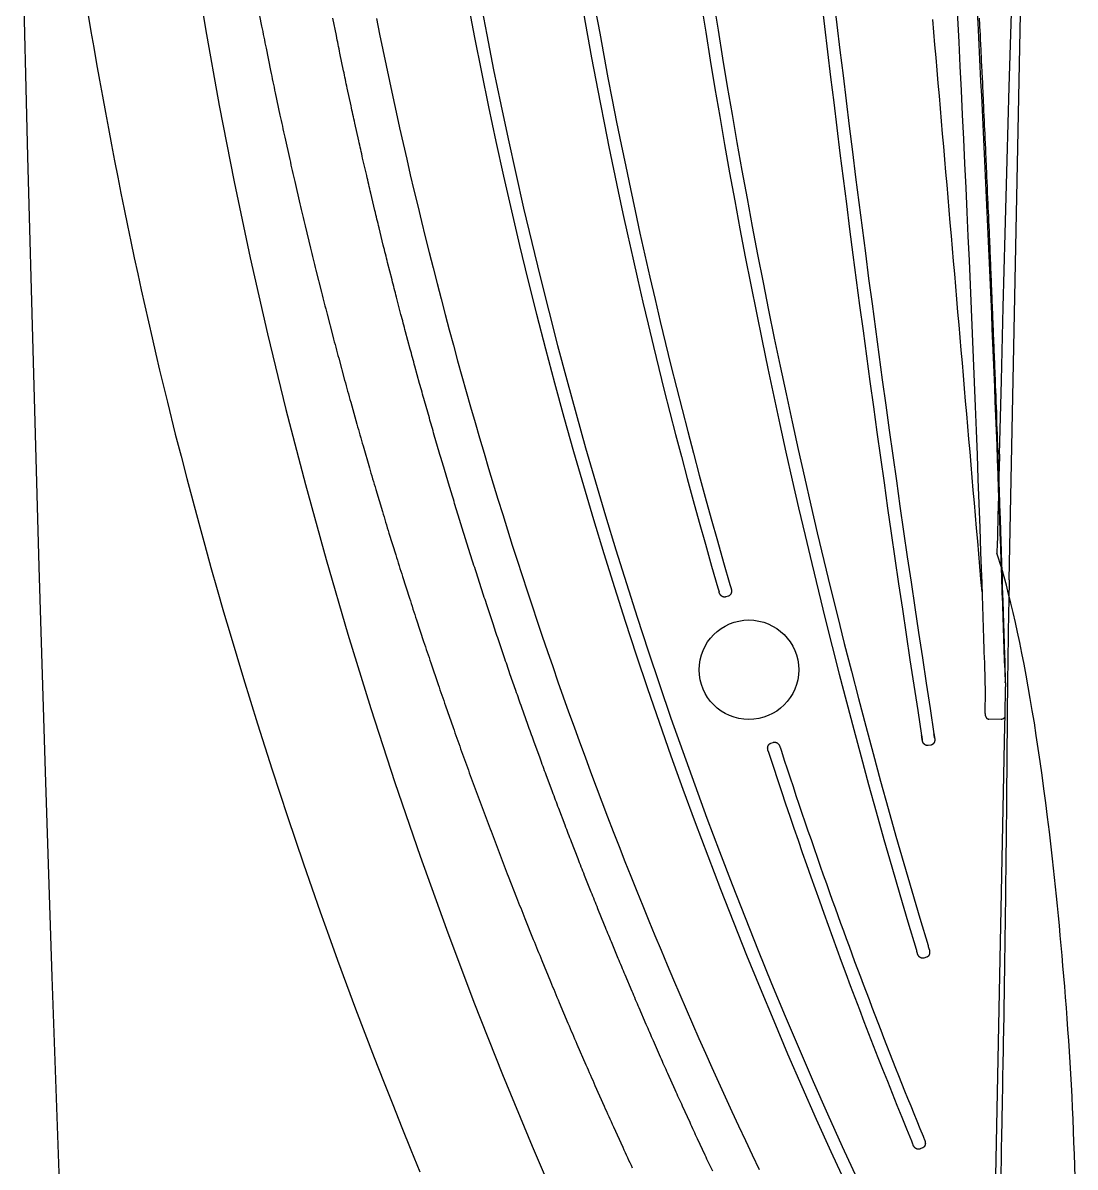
# Model space of a CAD drawing. Extents: x 832 to 912, y 781 to 934.
# Drawn here: x 835.945 to 840.155, y 830.138 to 834.715 of the extents above; entities that cross this region are included whole.
import ezdxf

# ---------------------------------------------------------------- set-up
doc = ezdxf.new("R2010")
doc.units = 0
doc.header["$MEASUREMENT"] = 0
for name, color, linetype in [('1', 4, 'Continuous'), ('DIM', 3, 'Continuous'), ('SPA', 2, 'Continuous')]:
    doc.layers.add(name, color=color, linetype=linetype)

# ---------------------------------------------------------------- blocks, each defined once
blk = doc.blocks.new('TRICKLER')
at = {"layer": '1', "linetype": 'Continuous'}
for p, q in [((1.6031, -7.1236), (1.9129, -0.4987)), ((1.5762, -7.455), (1.5765, -7.5301)), ((1.572, -7.6673), (1.5774, -7.5511)), ((1.4925, -7.655), (1.4967, -7.564)), ((1.5564, -7.6801), (1.5064, -7.6778)), ((1.5703, -7.7032), (1.572, -7.6673)), ((1.4112, -11.105), (1.5703, -7.7032))]:
    blk.add_line(p, q, dxfattribs=at)
at = {"layer": '1', "color": 3, "linetype": 'Continuous'}
for p, q in [((0.4775, -7.1585), (0.4678, -7.161)), ((0.6323, -7.7509), (0.6418, -7.7478)), ((1.2715, -7.7758), (1.2616, -7.7771)), ((1.2315, -8.6235), (1.2219, -8.6261)), ((1.1956, -9.3855), (1.1863, -9.3891))]:
    blk.add_line(p, q, dxfattribs=at)
at = {"layer": '1', "linetype": 'Continuous'}
for points in [[(-1.3419, -4.739), (-1.327, -4.8286, 0.001124), (-1.3117, -4.9182), (-1.2959, -5.0078, 0.001125), (-1.2798, -5.0973), (-1.2633, -5.1867, 0.001126), (-1.2463, -5.276), (-1.2289, -5.3653, 0.001127), (-1.2112, -5.4545), (-1.193, -5.5437, 0.001129), (-1.1744, -5.6327), (-1.1554, -5.7217, 0.00113), (-1.136, -5.8106), (-1.1162, -5.8994, 0.001131), (-1.096, -5.9881), (-1.0754, -6.0768, 0.00113), (-1.0544, -6.1653), (-1.033, -6.2537, 0.001128), (-1.0112, -6.3421), (-0.989, -6.4303, 0.001127), (-0.9664, -6.5184), (-0.9434, -6.6065, 0.001127), (-0.92, -6.6944), (-0.8962, -6.7822, 0.001126), (-0.872, -6.8698), (-0.8474, -6.9574, 0.001126), (-0.8224, -7.0449), (-0.7971, -7.1322, 0.001126), (-0.7713, -7.2194), (-0.7451, -7.3064, 0.001126), (-0.7186, -7.3934), (-0.6917, -7.4802, 0.001126), (-0.6643, -7.5668), (-0.6366, -7.6533, 0.001127), (-0.6085, -7.7397), (-0.58, -7.826, 0.001126), (-0.5512, -7.912), (-0.5219, -7.998, 0.001124), (-0.4923, -8.0838), (-0.4623, -8.1694, 0.001123), (-0.4319, -8.2549), (-0.4011, -8.3402, 0.001122), (-0.37, -8.4253), (-0.3385, -8.5103, 0.001122), (-0.3066, -8.5951), (-0.2743, -8.6798, 0.001121), (-0.2417, -8.7642), (-0.2087, -8.8485, 0.001121), (-0.1753, -8.9327), (-0.1416, -9.0166, 0.001121), (-0.1074, -9.1004), (-0.073, -9.1839, 0.001121), (-0.0381, -9.2673), (-0.0029, -9.3505, 0.001122), (0.0326, -9.4335)], [(1.6031, -7.1236), (1.6023, -7.1403, 0.000072), (1.6016, -7.1568), (1.6008, -7.1734, 0.000073), (1.6, -7.19), (1.5993, -7.2065, 0.000073), (1.5986, -7.2229), (1.5978, -7.2394, 0.000073), (1.5971, -7.2558), (1.5964, -7.2721, 0.000073), (1.5956, -7.2884), (1.5949, -7.3047, 0.000074), (1.5942, -7.3209), (1.5935, -7.337, 0.000075), (1.5928, -7.3531), (1.5922, -7.3691, 0.000076), (1.5915, -7.385), (1.5908, -7.4009, 0.000077), (1.5902, -7.4166), (1.5895, -7.4324, 0.000078), (1.5889, -7.448), (1.5883, -7.4635, 0.00008), (1.5876, -7.479), (1.587, -7.4943, 0.000082), (1.5864, -7.5096), (1.5858, -7.5247, 0.000084), (1.5852, -7.5398), (1.5847, -7.5547, 0.000087), (1.5841, -7.5695), (1.5835, -7.5843, 0.000089), (1.583, -7.5988), (1.5825, -7.6132, 0.000095), (1.5819, -7.6276), (1.5814, -7.6423, 0.00009), (1.5809, -7.6559), (1.5805, -7.6682, 0.000131), (1.5799, -7.6837), (1.5791, -7.7071, 0.00012), (1.5781, -7.7375)], [(1.4937, -7.1594), (1.4937, -7.1595, -0.000309), (1.4937, -7.1595), (1.4937, -7.1596, -0.000309), (1.4937, -7.1597), (1.4937, -7.1598, -0.000302), (1.4937, -7.1598), (1.4937, -7.1599, -0.000297), (1.4937, -7.16), (1.4938, -7.1601, -0.000291), (1.4937, -7.1602), (1.4938, -7.1602, -0.000286), (1.4938, -7.1603), (1.4938, -7.1604, -0.00028), (1.4938, -7.1605), (1.4938, -7.1606, -0.000275), (1.4938, -7.1606), (1.4938, -7.1607, -0.000269), (1.4938, -7.1608), (1.4938, -7.1609, -0.000264), (1.4938, -7.161), (1.4938, -7.161, -0.000258), (1.4938, -7.1611), (1.4938, -7.1612, -0.000253), (1.4938, -7.1613), (1.4938, -7.1613, -0.000247), (1.4938, -7.1614), (1.4938, -7.1615, -0.000242), (1.4938, -7.1616), (1.4938, -7.1617, -0.000236), (1.4938, -7.1617), (1.4938, -7.1618, -0.000231), (1.4938, -7.1619), (1.4938, -7.162, -0.000226), (1.4938, -7.1621), (1.4938, -7.1621, -0.00022), (1.4938, -7.1622), (1.4938, -7.1623, -0.000215), (1.4938, -7.1624), (1.4938, -7.1624, -0.000209), (1.4938, -7.1625), (1.4938, -7.1626, -0.000204), (1.4938, -7.1627), (1.4938, -7.1628, -0.000198), (1.4938, -7.1628), (1.4938, -7.1629, -0.000193), (1.4938, -7.163), (1.4938, -7.1631, -0.000188), (1.4938, -7.1632), (1.4938, -7.1632, -0.000182), (1.4938, -7.1633), (1.4938, -7.1634, -0.000177), (1.4938, -7.1635), (1.4938, -7.1635, -0.000172), (1.4938, -7.1636), (1.4938, -7.1637, -0.000166), (1.4938, -7.1638), (1.4938, -7.1639, -0.000161), (1.4938, -7.1639), (1.4938, -7.164, -0.000155), (1.4938, -7.1641), (1.4938, -7.1642, -0.00015), (1.4938, -7.1642), (1.4938, -7.1643, -0.000141), (1.4938, -7.1644), (1.4938, -7.1645, -0.000145), (1.4938, -7.1646), (1.4938, -7.1646, -0.000169), (1.4938, -7.1647), (1.4938, -7.1648, -0.000188), (1.4938, -7.1649), (1.4938, -7.165, -0.000209), (1.4938, -7.165), (1.4937, -7.1651, -0.00023), (1.4938, -7.1652), (1.4938, -7.1653, -0.000251), (1.4937, -7.1653), (1.4937, -7.1654, -0.000272), (1.4937, -7.1655), (1.4937, -7.1656, -0.000294), (1.4937, -7.1656), (1.4937, -7.1657, -0.000316), (1.4937, -7.1658), (1.4937, -7.1659, -0.000338), (1.4937, -7.166), (1.4937, -7.166, -0.000361), (1.4937, -7.1661), (1.4937, -7.1662, -0.000384), (1.4937, -7.1663), (1.4937, -7.1663, -0.000407), (1.4937, -7.1664), (1.4937, -7.1665, -0.000431), (1.4937, -7.1666), (1.4937, -7.1666, -0.000454), (1.4937, -7.1667), (1.4937, -7.1668, -0.000477), (1.4937, -7.1669), (1.4937, -7.1669, -0.000609), (1.4937, -7.167), (1.4937, -7.1671, -0.000754), (1.4937, -7.1672), (1.4937, -7.1672, -0.000905), (1.4937, -7.1673), (1.4937, -7.1674, -0.001067), (1.4936, -7.1675), (1.4936, -7.1675, -0.001235), (1.4936, -7.1676), (1.4936, -7.1677, -0.001441), (1.4936, -7.1677), (1.4936, -7.1678, -0.001576), (1.4936, -7.1679), (1.4936, -7.1679, -0.002396), (1.4936, -7.168), (1.4936, -7.1681, -0.002395), (1.4936, -7.1681), (1.4936, -7.1682, -0.009701), (1.4935, -7.1683), (1.4935, -7.1684, -0.021566), (1.4934, -7.1685)], [(1.4945, -7.1605), (1.4945, -7.1606, -0.000122), (1.4945, -7.1607), (1.4945, -7.1607, -0.000122), (1.4945, -7.1608), (1.4945, -7.1609, -0.000128), (1.4945, -7.1609), (1.4945, -7.161, -0.000133), (1.4945, -7.1611), (1.4945, -7.1611, -0.000137), (1.4945, -7.1612), (1.4945, -7.1613, -0.000142), (1.4945, -7.1613), (1.4945, -7.1614, -0.000147), (1.4945, -7.1615), (1.4945, -7.1616, -0.000152), (1.4945, -7.1616), (1.4945, -7.1617, -0.000157), (1.4945, -7.1618), (1.4945, -7.1618, -0.000162), (1.4945, -7.1619), (1.4945, -7.162, -0.000167), (1.4945, -7.162), (1.4945, -7.1621, -0.000173), (1.4945, -7.1622), (1.4945, -7.1622, -0.000178), (1.4945, -7.1623), (1.4945, -7.1624, -0.000183), (1.4945, -7.1624), (1.4945, -7.1625, -0.000189), (1.4945, -7.1626), (1.4945, -7.1626, -0.000194), (1.4945, -7.1627), (1.4945, -7.1628, -0.0002), (1.4945, -7.1628), (1.4945, -7.1629, -0.000205), (1.4945, -7.163), (1.4945, -7.1631, -0.000211), (1.4945, -7.1631), (1.4945, -7.1632, -0.000217), (1.4945, -7.1633), (1.4945, -7.1633, -0.000223), (1.4945, -7.1634), (1.4945, -7.1635, -0.000229), (1.4945, -7.1635), (1.4945, -7.1636, -0.000235), (1.4945, -7.1637), (1.4945, -7.1637, -0.000241), (1.4945, -7.1638), (1.4945, -7.1639, -0.000247), (1.4945, -7.1639), (1.4945, -7.164, -0.000254), (1.4944, -7.164), (1.4944, -7.1641, -0.00026), (1.4944, -7.1642), (1.4944, -7.1642, -0.000267), (1.4944, -7.1643), (1.4944, -7.1644, -0.000274), (1.4944, -7.1644), (1.4944, -7.1645, -0.000281), (1.4944, -7.1646), (1.4944, -7.1646, -0.000288), (1.4944, -7.1647), (1.4944, -7.1648, -0.000295), (1.4944, -7.1648), (1.4944, -7.1649, -0.000302), (1.4944, -7.165), (1.4944, -7.165, -0.00031), (1.4944, -7.1651), (1.4944, -7.1652, -0.000325), (1.4944, -7.1652), (1.4944, -7.1653, -0.000348), (1.4944, -7.1653), (1.4944, -7.1654, -0.00037), (1.4944, -7.1655), (1.4944, -7.1655, -0.000392), (1.4944, -7.1656), (1.4944, -7.1657, -0.000416), (1.4944, -7.1657), (1.4944, -7.1658, -0.00044), (1.4944, -7.1659), (1.4944, -7.1659, -0.000466), (1.4943, -7.166), (1.4943, -7.166, -0.000492), (1.4943, -7.1661), (1.4943, -7.1662, -0.000519), (1.4943, -7.1662), (1.4943, -7.1663, -0.000547), (1.4943, -7.1663), (1.4943, -7.1664, -0.000577), (1.4943, -7.1665), (1.4943, -7.1665, -0.000608), (1.4943, -7.1666), (1.4943, -7.1666, -0.000641), (1.4943, -7.1667), (1.4943, -7.1668, -0.000675), (1.4943, -7.1668), (1.4943, -7.1669, -0.00071), (1.4943, -7.1669), (1.4943, -7.167, -0.000748), (1.4942, -7.1671), (1.4942, -7.1671, -0.000788), (1.4942, -7.1672), (1.4942, -7.1672, -0.000829), (1.4942, -7.1673), (1.4942, -7.1673, -0.000873), (1.4942, -7.1674), (1.4942, -7.1675, -0.000934), (1.4942, -7.1675), (1.4942, -7.1676, -0.001034), (1.4942, -7.1676), (1.4942, -7.1677, -0.001127), (1.4941, -7.1677), (1.4941, -7.1678, -0.001232), (1.4941, -7.1678), (1.4941, -7.1679, -0.001346), (1.4941, -7.1679), (1.4941, -7.168, -0.001473), (1.4941, -7.168), (1.4941, -7.1681, -0.001614), (1.4941, -7.1681), (1.4941, -7.1682, -0.001771), (1.4941, -7.1682), (1.494, -7.1683, -0.001947), (1.494, -7.1683), (1.494, -7.1684, -0.002146), (1.494, -7.1684), (1.494, -7.1685, -0.002371), (1.494, -7.1685), (1.494, -7.1686, -0.002637), (1.494, -7.1686), (1.4939, -7.1686, -0.003022), (1.4939, -7.1687), (1.4939, -7.1687, -0.003423), (1.4939, -7.1688), (1.4939, -7.1688, -0.003898), (1.4939, -7.1688), (1.4939, -7.1689, -0.004475), (1.4938, -7.1689), (1.4938, -7.1689, -0.00518), (1.4938, -7.169), (1.4938, -7.169, -0.006046), (1.4938, -7.169), (1.4938, -7.1691, -0.00712), (1.4937, -7.1691), (1.4937, -7.1691, -0.008375), (1.4937, -7.1691), (1.4937, -7.1692, -0.009895), (1.4937, -7.1692), (1.4936, -7.1692, -0.011642), (1.4936, -7.1692), (1.4936, -7.1692, -0.014264), (1.4936, -7.1693), (1.4936, -7.1693, -0.014532), (1.4935, -7.1693), (1.4935, -7.1693, -0.025401), (1.4935, -7.1693), (1.4935, -7.1693, -0.022992), (1.4934, -7.1693)], [(1.4934, -7.1685), (1.4934, -7.1686, 0.000764), (1.4934, -7.1686), (1.4934, -7.1686, 0.000789), (1.4934, -7.1686), (1.4934, -7.1686, 0.000695), (1.4934, -7.1687), (1.4934, -7.1687, 0.000626), (1.4934, -7.1687), (1.4934, -7.1687, 0.000544), (1.4934, -7.1687), (1.4934, -7.1688, 0.000459), (1.4934, -7.1688), (1.4934, -7.1688, 0.00037), (1.4934, -7.1688), (1.4934, -7.1688, 0.000276), (1.4934, -7.1689), (1.4934, -7.1689, 0.000178), (1.4934, -7.1689), (1.4934, -7.1689, 0.000076), (1.4934, -7.1689), (1.4934, -7.169, -0.000028), (1.4934, -7.169), (1.4934, -7.169, -0.000136), (1.4934, -7.169), (1.4934, -7.169, -0.000245), (1.4934, -7.1691), (1.4934, -7.1691, -0.000358), (1.4934, -7.1691), (1.4934, -7.1691, -0.000465), (1.4934, -7.1691), (1.4934, -7.1692, -0.0006), (1.4934, -7.1692), (1.4934, -7.1692, -0.000636), (1.4934, -7.1692), (1.4934, -7.1692, -0.001075), (1.4934, -7.1693), (1.4934, -7.1693, -0.001039), (1.4934, -7.1693)], [(1.4945, -7.1601), (1.4945, -7.1601, 0.009293), (1.4945, -7.1601), (1.4945, -7.1601, 0.008968), (1.4945, -7.16), (1.4945, -7.16, 0.008831), (1.4945, -7.16), (1.4945, -7.16, 0.008545), (1.4945, -7.16), (1.4945, -7.1599, 0.00821), (1.4945, -7.1599), (1.4945, -7.1599, 0.007822), (1.4944, -7.1599), (1.4944, -7.1599, 0.007403), (1.4944, -7.1598), (1.4944, -7.1598, 0.006968), (1.4944, -7.1598), (1.4944, -7.1598, 0.006529), (1.4943, -7.1598), (1.4943, -7.1598, 0.006097), (1.4943, -7.1597), (1.4943, -7.1597, 0.005679), (1.4943, -7.1597), (1.4942, -7.1597, 0.005282), (1.4942, -7.1597), (1.4942, -7.1596, 0.004902), (1.4942, -7.1596), (1.4941, -7.1596, 0.004565), (1.4941, -7.1596), (1.4941, -7.1596, 0.004194), (1.4941, -7.1596), (1.494, -7.1595, 0.004035), (1.494, -7.1595), (1.494, -7.1595, 0.003342), (1.4939, -7.1595), (1.4939, -7.1595, 0.004583), (1.4939, -7.1594), (1.4938, -7.1594, 0.00333), (1.4937, -7.1594)], [(1.5762, -7.4687), (1.5762, -7.4683, 0.000004), (1.5762, -7.468), (1.5762, -7.4677, 0.000004), (1.5762, -7.4673), (1.5762, -7.467, 0.000003), (1.5762, -7.4667), (1.5762, -7.4663, 0.000003), (1.5762, -7.466), (1.5762, -7.4657, 0.000003), (1.5762, -7.4653), (1.5762, -7.465, 0.000003), (1.5762, -7.4647), (1.5762, -7.4643, 0.000003), (1.5762, -7.464), (1.5762, -7.4636, 0.000003), (1.5762, -7.4633), (1.5762, -7.4629, 0.000002), (1.5762, -7.4626), (1.5762, -7.4623, 0.000002), (1.5762, -7.4619), (1.5762, -7.4616, 0.000002), (1.5762, -7.4612), (1.5762, -7.4609, 0.000002), (1.5762, -7.4605), (1.5762, -7.4602, 0.000002), (1.5762, -7.4598), (1.5762, -7.4595, 0.000002), (1.5762, -7.4592), (1.5762, -7.4588, 0.000001), (1.5762, -7.4585), (1.5762, -7.4581, 0.000001), (1.5762, -7.4578), (1.5762, -7.4574, 0.000001), (1.5762, -7.4571), (1.5762, -7.4568, 0.000001), (1.5762, -7.4564), (1.5762, -7.4558, 0.000001), (1.5762, -7.455)], [(1.5766, -7.5332), (1.5766, -7.5331, -0.000295), (1.5766, -7.533), (1.5766, -7.533, -0.000294), (1.5766, -7.5329), (1.5766, -7.5328, -0.000296), (1.5766, -7.5327), (1.5766, -7.5327, -0.000297), (1.5766, -7.5326), (1.5766, -7.5325, -0.000299), (1.5766, -7.5324), (1.5766, -7.5323, -0.0003), (1.5765, -7.5323), (1.5765, -7.5322, -0.000302), (1.5765, -7.5321), (1.5765, -7.532, -0.000304), (1.5765, -7.532), (1.5765, -7.5319, -0.000306), (1.5765, -7.5318), (1.5765, -7.5317, -0.000307), (1.5765, -7.5316), (1.5765, -7.5316, -0.000309), (1.5765, -7.5315), (1.5765, -7.5314, -0.000311), (1.5765, -7.5313), (1.5765, -7.5312, -0.000313), (1.5765, -7.5312), (1.5765, -7.5311, -0.000316), (1.5765, -7.531), (1.5765, -7.5309, -0.000315), (1.5765, -7.5309), (1.5765, -7.5308, -0.000327), (1.5765, -7.5307), (1.5765, -7.5306, -0.000298), (1.5765, -7.5305), (1.5765, -7.5305, -0.000424), (1.5765, -7.5304), (1.5765, -7.5303, -0.00036), (1.5765, -7.5301)], [(1.5766, -7.5332), (1.5767, -7.5337, -0.001136), (1.5767, -7.5341), (1.5768, -7.5345, -0.001139), (1.5768, -7.535), (1.5769, -7.5354, -0.001142), (1.5769, -7.5359), (1.577, -7.5363, -0.001145), (1.577, -7.5368), (1.5771, -7.5372, -0.001148), (1.5771, -7.5377), (1.5772, -7.5381, -0.001151), (1.5772, -7.5386), (1.5772, -7.539, -0.001154), (1.5773, -7.5395), (1.5773, -7.5399, -0.001156), (1.5773, -7.5404), (1.5774, -7.5408, -0.001159), (1.5774, -7.5413), (1.5774, -7.5417, -0.001161), (1.5774, -7.5422), (1.5775, -7.5426, -0.001163), (1.5775, -7.5431), (1.5775, -7.5435, -0.001165), (1.5775, -7.544), (1.5775, -7.5444, -0.001165), (1.5775, -7.5448), (1.5775, -7.5453, -0.00117), (1.5775, -7.5457), (1.5775, -7.5462, -0.001161), (1.5775, -7.5466), (1.5775, -7.5471, -0.001197), (1.5775, -7.5475), (1.5775, -7.548, -0.001084), (1.5775, -7.5484), (1.5775, -7.5488, -0.001529), (1.5775, -7.5493), (1.5775, -7.5501, -0.001288), (1.5774, -7.5511)], [(1.4925, -7.655), (1.4925, -7.6558, 0.006396), (1.4925, -7.6566), (1.4925, -7.6574, 0.006094), (1.4925, -7.6582), (1.4925, -7.659, 0.006453), (1.4926, -7.6598), (1.4927, -7.6607, 0.006675), (1.4929, -7.6615), (1.493, -7.6623, 0.006981), (1.4932, -7.6632), (1.4934, -7.664, 0.007316), (1.4936, -7.6648), (1.4938, -7.6656, 0.007701), (1.4941, -7.6664), (1.4944, -7.6672, 0.008133), (1.4947, -7.6679), (1.495, -7.6687, 0.008615), (1.4954, -7.6694), (1.4958, -7.6701, 0.009147), (1.4961, -7.6708), (1.4966, -7.6715, 0.009723), (1.497, -7.6721), (1.4975, -7.6727, 0.010337), (1.4979, -7.6732), (1.4984, -7.6738, 0.010963), (1.4989, -7.6743), (1.4994, -7.6748, 0.011609), (1.4999, -7.6752), (1.5005, -7.6756, 0.01212), (1.501, -7.676), (1.5015, -7.6763, 0.012917), (1.5021, -7.6766), (1.5026, -7.6768, 0.01229), (1.5032, -7.6771), (1.5037, -7.6773, 0.016713), (1.5043, -7.6774), (1.5052, -7.6776, 0.01492), (1.5064, -7.6778)], [(1.572, -7.6673), (1.572, -7.6678, -0.010491), (1.5719, -7.6683), (1.5718, -7.6688, -0.009935), (1.5718, -7.6693), (1.5716, -7.6698, -0.010366), (1.5715, -7.6703), (1.5713, -7.6708, -0.010474), (1.5711, -7.6713), (1.5709, -7.6718, -0.0106), (1.5707, -7.6722), (1.5705, -7.6727, -0.010651), (1.5702, -7.6732), (1.5699, -7.6737, -0.010654), (1.5696, -7.6741), (1.5692, -7.6746, -0.010603), (1.5688, -7.675), (1.5685, -7.6755, -0.010505), (1.568, -7.6759), (1.5676, -7.6763, -0.010367), (1.5672, -7.6767), (1.5667, -7.677, -0.010194), (1.5662, -7.6774), (1.5657, -7.6777, -0.009997), (1.5652, -7.678), (1.5647, -7.6783, -0.009772), (1.5642, -7.6786), (1.5636, -7.6788, -0.009557), (1.5631, -7.679), (1.5625, -7.6792, -0.009249), (1.5619, -7.6794), (1.5614, -7.6796, -0.009234), (1.5608, -7.6797), (1.5602, -7.6798, -0.008239), (1.5597, -7.6799), (1.5592, -7.68, -0.010878), (1.5586, -7.6801), (1.5576, -7.6801, -0.009197), (1.5564, -7.6801)], [(1.5781, -7.7375), (1.5768, -7.7761, -0.000122), (1.5755, -7.8152), (1.5741, -7.8548, -0.000116), (1.5727, -7.8949), (1.5713, -7.9355, -0.00011), (1.5698, -7.9765), (1.5683, -8.018, -0.000105), (1.5668, -8.0599), (1.5652, -8.1023, -0.000101), (1.5636, -8.1451), (1.562, -8.1883, -0.000097), (1.5603, -8.2318), (1.5586, -8.2757, -0.000094), (1.5569, -8.3199), (1.5552, -8.3643, -0.00009), (1.5534, -8.4091), (1.5516, -8.4541, -0.000088), (1.5498, -8.4994), (1.5479, -8.5449, -0.000085), (1.5461, -8.5907), (1.5442, -8.6367, -0.000083), (1.5422, -8.6829), (1.5403, -8.7293, -0.000082), (1.5383, -8.7759), (1.5363, -8.8227, -0.00008), (1.5343, -8.8697), (1.5322, -8.9168, -0.000079), (1.5302, -8.9641), (1.5281, -9.0116, -0.000078), (1.526, -9.0591), (1.5239, -9.1068, -0.000077), (1.5217, -9.1546), (1.5196, -9.2024, -0.000077), (1.5174, -9.2504), (1.5152, -9.2984, -0.000076), (1.513, -9.3465), (1.5107, -9.3947, -0.000076), (1.5085, -9.4429), (1.5062, -9.4911, -0.000076), (1.5039, -9.5394)]]:
    blk.add_lwpolyline(points, format="xyb", dxfattribs=at)
at = {"layer": '1', "color": 3, "linetype": 'Continuous'}
for points in [[(0.3542, -9.4562, -0.000901), (0.3254, -9.3905), (0.2969, -9.3248, -0.000901), (0.2687, -9.259), (0.2407, -9.193, -0.000901), (0.2129, -9.127), (0.1853, -9.0608, -0.000901), (0.158, -8.9946), (0.131, -8.9282, -0.000901), (0.1041, -8.8618), (0.0776, -8.7952, -0.000901), (0.0512, -8.7286), (0.0251, -8.6618, -0.000901), (-0.0008, -8.595), (-0.0264, -8.528, -0.000901), (-0.0518, -8.461), (-0.0769, -8.3938, -0.000901), (-0.1018, -8.3266), (-0.1265, -8.2593, -0.000901), (-0.1509, -8.1919), (-0.1751, -8.1243, -0.000902), (-0.199, -8.0568), (-0.2227, -7.9891, -0.000902), (-0.2461, -7.9213), (-0.2693, -7.8535, -0.000901), (-0.2922, -7.7856), (-0.3149, -7.7176, -0.0009), (-0.3373, -7.6495), (-0.3595, -7.5814, -0.0009), (-0.3815, -7.5132), (-0.4032, -7.4449, -0.0009), (-0.4246, -7.3766), (-0.4458, -7.3082, -0.0009), (-0.4667, -7.2397), (-0.4874, -7.1712, -0.000899), (-0.5079, -7.1026), (-0.528, -7.0339, -0.0009), (-0.548, -6.9652), (-0.5676, -6.8965, -0.0009), (-0.5871, -6.8276), (-0.6062, -6.7587, -0.000898), (-0.6252, -6.6898), (-0.6438, -6.6208, -0.000898), (-0.6623, -6.5517), (-0.6804, -6.4826, -0.000898), (-0.6983, -6.4134), (-0.716, -6.3441, -0.000899), (-0.7334, -6.2748), (-0.7506, -6.2054, -0.000899), (-0.7675, -6.136), (-0.7842, -6.0664, -0.000899), (-0.8006, -5.9969), (-0.8168, -5.9272, -0.000899), (-0.8327, -5.8575), (-0.8483, -5.7878, -0.000899), (-0.8638, -5.718), (-0.8789, -5.6481, -0.000899), (-0.8938, -5.5781), (-0.9085, -5.5081, -0.000899), (-0.9229, -5.4381), (-0.9371, -5.3679, -0.000901), (-0.951, -5.2977), (-0.9646, -5.2274, -0.000901), (-0.978, -5.1571), (-0.9912, -5.0867, -0.000899), (-1.0041, -5.0162), (-1.0167, -4.9457, -0.000899), (-1.0291, -4.8751), (-1.0413, -4.8045, -0.000899)], [(1.5435, -4.8746, -0.000061), (1.5442, -4.9076), (1.545, -4.9407, -0.000061), (1.5457, -4.9737), (1.5464, -5.0067, -0.000061), (1.5471, -5.0398), (1.5478, -5.0728, -0.000061), (1.5485, -5.1058), (1.5492, -5.1389, -0.000061), (1.5498, -5.1719), (1.5505, -5.2049, -0.000061), (1.5511, -5.2379), (1.5518, -5.271, -0.000061), (1.5524, -5.304), (1.5531, -5.337, -0.000061), (1.5537, -5.37), (1.5543, -5.403, -0.000061), (1.5549, -5.4361), (1.5555, -5.4691, -0.000061), (1.5561, -5.5021), (1.5567, -5.5351, -0.000061), (1.5572, -5.5681), (1.5578, -5.6011, -0.000061), (1.5583, -5.6341), (1.5589, -5.6671, -0.000061), (1.5594, -5.7001), (1.56, -5.7331, -0.000061), (1.5605, -5.7661), (1.561, -5.7991, -0.000061), (1.5615, -5.8321), (1.562, -5.8651, -0.000061), (1.5625, -5.898), (1.563, -5.931, -0.000061), (1.5635, -5.964), (1.5639, -5.997, -0.000061), (1.5644, -6.0299), (1.5648, -6.0629, -0.000061), (1.5653, -6.0959), (1.5657, -6.1288, -0.000061), (1.5661, -6.1618), (1.5665, -6.1948, -0.000061), (1.5669, -6.2277), (1.5673, -6.2607, -0.000061), (1.5677, -6.2936), (1.5681, -6.3265, -0.000061), (1.5685, -6.3595), (1.5689, -6.3924, -0.000061), (1.5692, -6.4253), (1.5696, -6.4582, -0.000061), (1.5699, -6.4912), (1.5703, -6.5241, -0.000061), (1.5706, -6.557), (1.5709, -6.5899, -0.000061), (1.5712, -6.6228), (1.5715, -6.6556, -0.000061), (1.5718, -6.6885), (1.5721, -6.7214, -0.000061), (1.5724, -6.7543), (1.5726, -6.7871, -0.000061), (1.5729, -6.82), (1.5732, -6.8528, -0.000061), (1.5734, -6.8856), (1.5736, -6.9184, -0.000061), (1.5739, -6.9513), (1.5741, -6.9841, -0.000061), (1.5743, -7.0168), (1.5745, -7.0496, -0.000061), (1.5747, -7.0824), (1.5749, -7.1151, -0.000061), (1.5751, -7.1478), (1.5752, -7.1806, -0.000061), (1.5754, -7.2132), (1.5756, -7.2456, -0.000062), (1.5757, -7.2785), (1.5759, -7.312, -0.000056), (1.576, -7.3435), (1.5761, -7.372, -0.000077), (1.5762, -7.4081), (1.5764, -7.4625, -0.000065), (1.5766, -7.5332)], [(0.4899, -7.1275), (0.4902, -7.1283, -0.007885), (0.4904, -7.1292), (0.4906, -7.1301, -0.007579), (0.4908, -7.131), (0.491, -7.1319, -0.007349), (0.4911, -7.1328), (0.4912, -7.1338, -0.007239), (0.4913, -7.1347), (0.4914, -7.1357, -0.007248), (0.4914, -7.1366), (0.4914, -7.1376, -0.007363), (0.4914, -7.1385), (0.4913, -7.1395, -0.007585), (0.4912, -7.1404), (0.4911, -7.1413, -0.007912), (0.491, -7.1423), (0.4908, -7.1432, -0.008344), (0.4906, -7.1441), (0.4904, -7.145, -0.008879), (0.4901, -7.1459), (0.4898, -7.1468, -0.009514), (0.4895, -7.1477), (0.4891, -7.1485, -0.010241), (0.4887, -7.1494), (0.4883, -7.1502, -0.011027), (0.4878, -7.1509), (0.4873, -7.1517, -0.011889), (0.4868, -7.1524), (0.4862, -7.1531, -0.012583), (0.4856, -7.1538), (0.485, -7.1544, -0.013752), (0.4843, -7.155), (0.4835, -7.1556, -0.012843), (0.4828, -7.1561), (0.4821, -7.1566, -0.019124), (0.4812, -7.1571), (0.4796, -7.1577, -0.015402), (0.4775, -7.1584)], [(0.4678, -7.161), (0.4668, -7.1613, -0.013263), (0.4658, -7.1615), (0.4649, -7.1616, -0.014535), (0.4639, -7.1617), (0.463, -7.1617, -0.014416), (0.462, -7.1617), (0.4611, -7.1616, -0.014277), (0.4602, -7.1615), (0.4593, -7.1613, -0.013799), (0.4584, -7.161), (0.4576, -7.1608, -0.013137), (0.4567, -7.1604), (0.4559, -7.1601, -0.012348), (0.4551, -7.1597), (0.4543, -7.1592, -0.011514), (0.4535, -7.1587), (0.4527, -7.1582, -0.010692), (0.452, -7.1577), (0.4513, -7.1571, -0.009927), (0.4506, -7.1565), (0.4499, -7.1558, -0.009244), (0.4492, -7.1551), (0.4486, -7.1544, -0.00866), (0.448, -7.1537), (0.4474, -7.153, -0.008174), (0.4468, -7.1522), (0.4463, -7.1514, -0.007817), (0.4458, -7.1506), (0.4453, -7.1498, -0.007488), (0.4448, -7.149), (0.4443, -7.1481, -0.007534), (0.4439, -7.1473), (0.4435, -7.1464, -0.006808), (0.4432, -7.1455), (0.4429, -7.1448, -0.009513), (0.4425, -7.1438), (0.4421, -7.1423, -0.008479), (0.4416, -7.1403)], [(1.288, -7.7467), (1.2879, -7.7465, -0.000019), (1.2879, -7.7463), (1.2879, -7.746, -0.000018), (1.2878, -7.7458), (1.2878, -7.7455, -0.000016), (1.2878, -7.7453), (1.2877, -7.745, -0.000014), (1.2877, -7.7448), (1.2877, -7.7445, -0.000013), (1.2877, -7.7443), (1.2876, -7.744, -0.000011), (1.2876, -7.7437), (1.2875, -7.7435, -0.00001), (1.2875, -7.7432), (1.2875, -7.743, -0.000008), (1.2875, -7.7427), (1.2874, -7.7424, -0.000007), (1.2874, -7.7422), (1.2874, -7.7419, -0.000005), (1.2873, -7.7416), (1.2873, -7.7414, -0.000004), (1.2872, -7.7411), (1.2872, -7.7408, -0.000003), (1.2872, -7.7406), (1.2871, -7.7403, -0.000002), (1.2871, -7.74), (1.2871, -7.7397, -0.000001), (1.287, -7.7395), (1.287, -7.7392, 0), (1.287, -7.7389), (1.2869, -7.7386, 0), (1.2869, -7.7383), (1.2869, -7.7381, 0.000001), (1.2868, -7.7378), (1.2868, -7.7375, 0.000001), (1.2867, -7.7372), (1.2867, -7.7369, 0.000001), (1.2867, -7.7367), (1.2866, -7.7364, 0.000002), (1.2866, -7.7361), (1.2866, -7.7358, 0.000002), (1.2865, -7.7355), (1.2865, -7.7352, 0.000003), (1.2865, -7.7349), (1.2864, -7.7346, 0.000003), (1.2864, -7.7344), (1.2863, -7.7341, 0.000003), (1.2863, -7.7338), (1.2863, -7.7335, 0.000004), (1.2862, -7.7332), (1.2862, -7.7329, 0.000004), (1.2862, -7.7326), (1.2861, -7.7323, 0.000004), (1.2861, -7.732), (1.2861, -7.7318, 0.000007), (1.286, -7.7315), (1.286, -7.731, 0.000006), (1.2859, -7.7303)], [(0.6211, -7.7821), (0.6208, -7.7813, -0.007727), (0.6205, -7.7804), (0.6203, -7.7795, -0.007434), (0.6201, -7.7786), (0.6199, -7.7777, -0.00723), (0.6197, -7.7768), (0.6196, -7.7759, -0.007135), (0.6194, -7.775), (0.6194, -7.774, -0.007157), (0.6193, -7.7731), (0.6193, -7.7722, -0.007281), (0.6193, -7.7712), (0.6193, -7.7703, -0.007507), (0.6193, -7.7693), (0.6194, -7.7684, -0.007835), (0.6195, -7.7675), (0.6197, -7.7665, -0.008263), (0.6198, -7.7656), (0.62, -7.7647, -0.008792), (0.6203, -7.7638), (0.6205, -7.7629, -0.009415), (0.6208, -7.7621), (0.6212, -7.7612, -0.010127), (0.6215, -7.7604), (0.6219, -7.7596, -0.010894), (0.6224, -7.7588), (0.6228, -7.758, -0.011735), (0.6233, -7.7573), (0.6239, -7.7565, -0.01241), (0.6245, -7.7558), (0.6251, -7.7552, -0.013555), (0.6257, -7.7546), (0.6264, -7.754, -0.01266), (0.6271, -7.7534), (0.6278, -7.7529, -0.018849), (0.6287, -7.7524), (0.6302, -7.7517, -0.015217), (0.6323, -7.7509)], [(0.6418, -7.7478), (0.6428, -7.7475, -0.013383), (0.6438, -7.7473), (0.6448, -7.7471, -0.014684), (0.6457, -7.747), (0.6467, -7.7469, -0.014568), (0.6476, -7.7469), (0.6486, -7.7469, -0.01443), (0.6495, -7.747), (0.6504, -7.7472, -0.013944), (0.6513, -7.7474), (0.6522, -7.7476, -0.013271), (0.653, -7.7479), (0.6539, -7.7483, -0.012471), (0.6547, -7.7486), (0.6555, -7.7491, -0.011626), (0.6563, -7.7495), (0.6571, -7.75, -0.010796), (0.6579, -7.7505), (0.6586, -7.7511, -0.010027), (0.6594, -7.7517), (0.6601, -7.7523, -0.009343), (0.6608, -7.753), (0.6614, -7.7537, -0.008762), (0.6621, -7.7544), (0.6627, -7.7551, -0.008282), (0.6633, -7.7559), (0.6639, -7.7566, -0.007934), (0.6644, -7.7574), (0.665, -7.7582, -0.007618), (0.6655, -7.759), (0.6659, -7.7599, -0.007685), (0.6664, -7.7607), (0.6668, -7.7616, -0.006963), (0.6672, -7.7625), (0.6675, -7.7632, -0.009764), (0.6679, -7.7642), (0.6684, -7.7657, -0.008737), (0.6689, -7.7677)], [(1.2384, -7.7531), (1.2383, -7.7529, 0.000012), (1.2383, -7.7526), (1.2383, -7.7524, 0.000012), (1.2382, -7.7521), (1.2382, -7.7519, 0.00001), (1.2382, -7.7516), (1.2382, -7.7514, 0.000009), (1.2381, -7.7511), (1.2381, -7.7509, 0.000008), (1.2381, -7.7506), (1.238, -7.7504, 0.000007), (1.238, -7.7501), (1.238, -7.7498, 0.000006), (1.2379, -7.7496), (1.2379, -7.7493, 0.000005), (1.2379, -7.749), (1.2378, -7.7488, 0.000003), (1.2378, -7.7485), (1.2377, -7.7483, 0.000002), (1.2377, -7.748), (1.2377, -7.7477, 0.000001), (1.2376, -7.7474), (1.2376, -7.7472, 0.000001), (1.2376, -7.7469), (1.2375, -7.7466, 0), (1.2375, -7.7464), (1.2375, -7.7461, -0.000001), (1.2374, -7.7458), (1.2374, -7.7455, -0.000001), (1.2374, -7.7453), (1.2373, -7.745, -0.000001), (1.2373, -7.7447), (1.2373, -7.7444, -0.000001), (1.2372, -7.7441), (1.2372, -7.7439, -0.000001), (1.2372, -7.7436), (1.2371, -7.7433, -0.000001), (1.2371, -7.743), (1.237, -7.7427, -0.000001), (1.237, -7.7424), (1.237, -7.7421, -0.000001), (1.2369, -7.7419), (1.2369, -7.7416, -0.000001), (1.2369, -7.7413), (1.2368, -7.741, -0.000001), (1.2368, -7.7407), (1.2368, -7.7404, -0.000001), (1.2367, -7.7401), (1.2367, -7.7398, -0.000002), (1.2366, -7.7395), (1.2366, -7.7393, -0.000002), (1.2366, -7.739), (1.2365, -7.7387, -0.000002), (1.2365, -7.7384), (1.2365, -7.7381, -0.000002), (1.2364, -7.7378), (1.2363, -7.7373, -0.000002), (1.2363, -7.7366)], [(1.2616, -7.7771), (1.2613, -7.7771, -0.004594), (1.261, -7.7771), (1.2607, -7.7772, -0.004549), (1.2604, -7.7772), (1.2601, -7.7772, -0.004464), (1.2597, -7.7772), (1.2594, -7.7772, -0.00441), (1.2591, -7.7772), (1.2588, -7.7772, -0.004372), (1.2585, -7.7772), (1.2582, -7.7772, -0.004352), (1.2579, -7.7771), (1.2576, -7.7771, -0.004351), (1.2573, -7.7771), (1.257, -7.777, -0.004368), (1.2566, -7.777), (1.2563, -7.7769, -0.004403), (1.256, -7.7769), (1.2557, -7.7768, -0.004453), (1.2554, -7.7767), (1.2551, -7.7767, -0.004413), (1.2548, -7.7766), (1.2545, -7.7765, -0.004326), (1.2542, -7.7764), (1.2539, -7.7763, -0.004262), (1.2536, -7.7762), (1.2533, -7.7761, -0.004206), (1.253, -7.776), (1.2528, -7.7759, -0.004163), (1.2525, -7.7758), (1.2522, -7.7757, -0.004132), (1.2519, -7.7755), (1.2516, -7.7754, -0.004113), (1.2513, -7.7753), (1.2511, -7.7751, -0.004105), (1.2508, -7.775), (1.2505, -7.7748, -0.004111), (1.2502, -7.7747), (1.25, -7.7745, -0.004106), (1.2497, -7.7743), (1.2495, -7.7742, -0.004007), (1.2492, -7.774), (1.2489, -7.7738, -0.00393), (1.2487, -7.7736), (1.2484, -7.7735, -0.003855), (1.2482, -7.7733), (1.2479, -7.7731, -0.003791), (1.2477, -7.7729), (1.2475, -7.7727, -0.003735), (1.2472, -7.7725), (1.247, -7.7723, -0.003687), (1.2468, -7.7721), (1.2465, -7.7718, -0.003648), (1.2463, -7.7716), (1.2461, -7.7714, -0.003618), (1.2459, -7.7712), (1.2457, -7.771, -0.003597), (1.2455, -7.7707), (1.2452, -7.7705, -0.003564), (1.245, -7.7703), (1.2449, -7.77, -0.003464), (1.2447, -7.7698), (1.2445, -7.7695, -0.003384), (1.2443, -7.7693), (1.2441, -7.769, -0.003303), (1.2439, -7.7688), (1.2437, -7.7685, -0.003229), (1.2435, -7.7683), (1.2434, -7.768, -0.003158), (1.2432, -7.7678), (1.243, -7.7675, -0.003093), (1.2429, -7.7672), (1.2427, -7.767, -0.003034), (1.2425, -7.7667), (1.2424, -7.7664, -0.002979), (1.2422, -7.7662), (1.2421, -7.7659, -0.00293), (1.2419, -7.7656), (1.2418, -7.7653, -0.002886), (1.2417, -7.7651), (1.2415, -7.7648, -0.002845), (1.2414, -7.7645), (1.2413, -7.7642, -0.002768), (1.2412, -7.7639), (1.241, -7.7636, -0.002677), (1.2409, -7.7634), (1.2408, -7.7631, -0.002588), (1.2407, -7.7628), (1.2406, -7.7625, -0.002499), (1.2405, -7.7622), (1.2404, -7.7619, -0.002411), (1.2403, -7.7616), (1.2402, -7.7613, -0.002324), (1.2401, -7.761), (1.24, -7.7607, -0.002238), (1.2399, -7.7604), (1.2398, -7.7601, -0.002153), (1.2397, -7.7598), (1.2396, -7.7595, -0.00207), (1.2395, -7.7592), (1.2395, -7.7589, -0.001987), (1.2394, -7.7586), (1.2393, -7.7583, -0.001907), (1.2392, -7.758), (1.2392, -7.7577, -0.001827), (1.2391, -7.7574), (1.239, -7.7571, -0.001754), (1.239, -7.7568), (1.2389, -7.7565, -0.001665), (1.2389, -7.7562), (1.2388, -7.7559, -0.001636), (1.2387, -7.7556), (1.2387, -7.7552, -0.001421), (1.2386, -7.7549), (1.2386, -7.7547, -0.001885), (1.2385, -7.7543), (1.2385, -7.7538, -0.001506), (1.2384, -7.7531)], [(1.288, -7.7467), (1.288, -7.7471, -0.00137), (1.288, -7.7474), (1.2881, -7.7477, -0.001363), (1.2881, -7.748), (1.2881, -7.7483, -0.001445), (1.2882, -7.7486), (1.2882, -7.7489, -0.001505), (1.2882, -7.7492), (1.2883, -7.7495, -0.001573), (1.2883, -7.7498), (1.2883, -7.7502, -0.001642), (1.2883, -7.7505), (1.2883, -7.7508, -0.001712), (1.2883, -7.7511), (1.2884, -7.7514, -0.001784), (1.2884, -7.7517), (1.2884, -7.752, -0.001858), (1.2884, -7.7523), (1.2884, -7.7527, -0.001933), (1.2884, -7.753), (1.2884, -7.7533, -0.002011), (1.2884, -7.7536), (1.2884, -7.7539, -0.00209), (1.2884, -7.7542), (1.2883, -7.7545, -0.002171), (1.2883, -7.7548), (1.2883, -7.7552, -0.002254), (1.2883, -7.7555), (1.2883, -7.7558, -0.002338), (1.2882, -7.7561), (1.2882, -7.7564, -0.002424), (1.2882, -7.7567), (1.2881, -7.757, -0.002512), (1.2881, -7.7573), (1.2881, -7.7576, -0.0026), (1.288, -7.7579), (1.288, -7.7582, -0.002689), (1.2879, -7.7585), (1.2878, -7.7589, -0.002779), (1.2878, -7.7592), (1.2877, -7.7595, -0.002869), (1.2877, -7.7598), (1.2876, -7.7601, -0.00296), (1.2875, -7.7604), (1.2874, -7.7607, -0.003041), (1.2874, -7.761), (1.2873, -7.7613, -0.003071), (1.2872, -7.7616), (1.2871, -7.7619, -0.003105), (1.287, -7.7622), (1.2869, -7.7624, -0.003144), (1.2868, -7.7627), (1.2867, -7.763, -0.003191), (1.2866, -7.7633), (1.2865, -7.7636, -0.003244), (1.2863, -7.7639), (1.2862, -7.7642, -0.003302), (1.2861, -7.7645), (1.286, -7.7648, -0.003367), (1.2858, -7.765), (1.2857, -7.7653, -0.003438), (1.2856, -7.7656), (1.2854, -7.7659, -0.003514), (1.2853, -7.7661), (1.2851, -7.7664, -0.003595), (1.285, -7.7667), (1.2848, -7.7669, -0.003685), (1.2846, -7.7672), (1.2845, -7.7675, -0.003793), (1.2843, -7.7677), (1.2841, -7.768, -0.003823), (1.2839, -7.7682), (1.2837, -7.7685, -0.003818), (1.2836, -7.7687), (1.2834, -7.769, -0.003831), (1.2832, -7.7692), (1.283, -7.7695, -0.003853), (1.2828, -7.7697), (1.2826, -7.7699, -0.003886), (1.2823, -7.7702), (1.2821, -7.7704, -0.003929), (1.2819, -7.7706), (1.2817, -7.7708, -0.003982), (1.2815, -7.771), (1.2812, -7.7713, -0.004045), (1.281, -7.7715), (1.2808, -7.7717, -0.004118), (1.2805, -7.7719), (1.2803, -7.7721, -0.004199), (1.28, -7.7722), (1.2798, -7.7724, -0.004294), (1.2795, -7.7726), (1.2793, -7.7728, -0.004352), (1.279, -7.773), (1.2788, -7.7731, -0.004312), (1.2785, -7.7733), (1.2782, -7.7735, -0.00429), (1.278, -7.7736), (1.2777, -7.7738, -0.004279), (1.2774, -7.7739), (1.2771, -7.7741, -0.004282), (1.2769, -7.7742), (1.2766, -7.7743, -0.004299), (1.2763, -7.7745), (1.276, -7.7746, -0.004326), (1.2757, -7.7747), (1.2754, -7.7748, -0.00438), (1.2751, -7.7749), (1.2748, -7.775, -0.004398), (1.2746, -7.7751), (1.2743, -7.7752, -0.004598), (1.274, -7.7753), (1.2737, -7.7754, -0.00422), (1.2734, -7.7755), (1.2731, -7.7755, -0.00569), (1.2728, -7.7756), (1.2722, -7.7757, -0.004971), (1.2716, -7.7758)], [(1.2437, -8.5924), (1.2439, -8.5931, -0.004676), (1.2441, -8.5938), (1.2443, -8.5945, -0.004496), (1.2444, -8.5952), (1.2446, -8.5959, -0.004635), (1.2447, -8.5967), (1.2448, -8.5974, -0.004755), (1.2449, -8.5982), (1.245, -8.5989, -0.004946), (1.2451, -8.5997), (1.2452, -8.6004, -0.005182), (1.2452, -8.6012), (1.2453, -8.6019, -0.005472), (1.2453, -8.6027), (1.2453, -8.6035, -0.005813), (1.2452, -8.6042), (1.2452, -8.605, -0.006208), (1.2451, -8.6057), (1.2451, -8.6065, -0.006655), (1.245, -8.6072), (1.2448, -8.608, -0.007153), (1.2447, -8.6087), (1.2445, -8.6094, -0.0077), (1.2444, -8.6102), (1.2441, -8.6109, -0.008277), (1.2439, -8.6116), (1.2437, -8.6123, -0.008701), (1.2434, -8.613), (1.2431, -8.6136, -0.008895), (1.2427, -8.6143), (1.2424, -8.6149, -0.009151), (1.242, -8.6156), (1.2416, -8.6162, -0.009423), (1.2412, -8.6168), (1.2408, -8.6174, -0.0097), (1.2403, -8.6179), (1.2398, -8.6185, -0.010009), (1.2393, -8.619), (1.2388, -8.6195, -0.010182), (1.2382, -8.62), (1.2377, -8.6205, -0.010755), (1.2371, -8.6209), (1.2364, -8.6213, -0.009836), (1.2358, -8.6217), (1.2352, -8.622, -0.01432), (1.2345, -8.6224), (1.2332, -8.6229, -0.011762), (1.2315, -8.6235)], [(1.2219, -8.6261), (1.2211, -8.6263, -0.01025), (1.2203, -8.6265), (1.2195, -8.6266, -0.010792), (1.2188, -8.6267), (1.218, -8.6268, -0.010723), (1.2172, -8.6268), (1.2165, -8.6268, -0.010722), (1.2157, -8.6267), (1.215, -8.6267, -0.010633), (1.2143, -8.6266), (1.2136, -8.6264, -0.010507), (1.2128, -8.6263), (1.2121, -8.6261, -0.010346), (1.2114, -8.6259), (1.2107, -8.6256, -0.010165), (1.2101, -8.6253), (1.2094, -8.625, -0.009976), (1.2088, -8.6247), (1.2081, -8.6243, -0.009701), (1.2075, -8.624), (1.2069, -8.6236, -0.009135), (1.2063, -8.6231), (1.2057, -8.6227, -0.008565), (1.2051, -8.6222), (1.2046, -8.6217, -0.008021), (1.204, -8.6212), (1.2035, -8.6207, -0.007515), (1.203, -8.6201), (1.2025, -8.6196, -0.007055), (1.202, -8.619), (1.2015, -8.6184, -0.006646), (1.2011, -8.6178), (1.2006, -8.6172, -0.006292), (1.2002, -8.6165), (1.1998, -8.6159, -0.005988), (1.1994, -8.6152), (1.199, -8.6146, -0.005755), (1.1986, -8.6139), (1.1983, -8.6132, -0.005519), (1.198, -8.6125), (1.1976, -8.6119, -0.005533), (1.1973, -8.6112), (1.197, -8.6104, -0.004963), (1.1968, -8.6098), (1.1965, -8.6092, -0.006836), (1.1963, -8.6084), (1.1959, -8.6072, -0.005953), (1.1955, -8.6056)], [(1.1863, -9.3891), (1.1855, -9.3894, -0.010261), (1.1848, -9.3896), (1.184, -9.3898, -0.010803), (1.1833, -9.39), (1.1825, -9.3901, -0.010733), (1.1818, -9.3902), (1.181, -9.3903, -0.01073), (1.1803, -9.3903), (1.1795, -9.3903, -0.01064), (1.1788, -9.3903), (1.1781, -9.3902, -0.010513), (1.1773, -9.3901), (1.1766, -9.39, -0.010351), (1.1759, -9.3898), (1.1752, -9.3897, -0.010169), (1.1745, -9.3895), (1.1738, -9.3892, -0.009979), (1.1731, -9.3889), (1.1724, -9.3887, -0.009703), (1.1718, -9.3883), (1.1711, -9.388, -0.009136), (1.1705, -9.3876), (1.1699, -9.3872, -0.008566), (1.1693, -9.3868), (1.1687, -9.3864, -0.008022), (1.1681, -9.3859), (1.1675, -9.3855, -0.007516), (1.1669, -9.385), (1.1664, -9.3844, -0.007055), (1.1658, -9.3839), (1.1653, -9.3834, -0.006646), (1.1648, -9.3828), (1.1643, -9.3822, -0.006292), (1.1638, -9.3817), (1.1633, -9.3811, -0.005988), (1.1629, -9.3804), (1.1624, -9.3798, -0.005755), (1.162, -9.3792), (1.1616, -9.3786, -0.005519), (1.1612, -9.3779), (1.1608, -9.3773, -0.005533), (1.1604, -9.3766), (1.1601, -9.3759, -0.004964), (1.1597, -9.3753), (1.1594, -9.3747, -0.006837), (1.1591, -9.3739), (1.1586, -9.3728, -0.005954), (1.158, -9.3712)], [(1.2048, -9.3534), (1.205, -9.3541, -0.004664), (1.2053, -9.3548), (1.2055, -9.3554, -0.004485), (1.2057, -9.3561), (1.206, -9.3568, -0.004626), (1.2062, -9.3576), (1.2064, -9.3583, -0.004747), (1.2065, -9.359), (1.2067, -9.3597, -0.004939), (1.2069, -9.3605), (1.207, -9.3612, -0.005176), (1.2071, -9.362), (1.2072, -9.3627, -0.005467), (1.2073, -9.3635), (1.2074, -9.3643, -0.005809), (1.2074, -9.365), (1.2075, -9.3658, -0.006205), (1.2075, -9.3665), (1.2075, -9.3673, -0.006653), (1.2074, -9.368), (1.2074, -9.3688, -0.007152), (1.2073, -9.3695), (1.2072, -9.3703, -0.007699), (1.2071, -9.371), (1.207, -9.3718, -0.008276), (1.2068, -9.3725), (1.2066, -9.3732, -0.0087), (1.2064, -9.3739), (1.2062, -9.3746, -0.008894), (1.2059, -9.3753), (1.2056, -9.376, -0.00915), (1.2053, -9.3766), (1.205, -9.3773, -0.009422), (1.2046, -9.3779), (1.2042, -9.3785, -0.009699), (1.2038, -9.3791), (1.2034, -9.3797, -0.010009), (1.203, -9.3803), (1.2025, -9.3809, -0.010182), (1.202, -9.3814), (1.2015, -9.3819, -0.010756), (1.2009, -9.3824), (1.2003, -9.3829, -0.009837), (1.1997, -9.3833), (1.1992, -9.3837, -0.014322), (1.1985, -9.3842), (1.1973, -9.3848, -0.011765), (1.1956, -9.3855)]]:
    blk.add_lwpolyline(points, format="xyb", dxfattribs=at)
at = {"layer": '1', "linetype": 'Continuous'}
for points in [[(-0.867, -4.8108), (-0.856, -4.8738), (-0.8449, -4.9367), (-0.8335, -4.9996), (-0.822, -5.0625), (-0.8102, -5.1253), (-0.7983, -5.1881), (-0.7861, -5.2509), (-0.7738, -5.3136), (-0.7612, -5.3763), (-0.7484, -5.439), (-0.7354, -5.5016), (-0.7222, -5.5642), (-0.7088, -5.6267), (-0.6952, -5.6892), (-0.6814, -5.7516), (-0.6674, -5.8141), (-0.6532, -5.8765), (-0.6388, -5.9388), (-0.6242, -6.0011), (-0.6093, -6.0634), (-0.5943, -6.1257), (-0.579, -6.1879), (-0.5636, -6.2501), (-0.5479, -6.3122), (-0.532, -6.3743), (-0.516, -6.4364), (-0.4997, -6.4984), (-0.4832, -6.5603), (-0.4665, -6.6222), (-0.4497, -6.684), (-0.4326, -6.7458), (-0.4153, -6.8075), (-0.3978, -6.8692), (-0.3801, -6.9308), (-0.3623, -6.9923), (-0.3442, -7.0537), (-0.3259, -7.1151), (-0.3075, -7.1764), (-0.2888, -7.2376), (-0.2699, -7.2988), (-0.2509, -7.3599), (-0.2316, -7.4209), (-0.2122, -7.4819), (-0.1925, -7.5427), (-0.1727, -7.6035), (-0.1527, -7.6643), (-0.1324, -7.7249), (-0.112, -7.7855), (-0.0914, -7.846), (-0.0705, -7.9065), (-0.0495, -7.9669), (-0.0283, -8.0272), (-0.0069, -8.0874), (0.0147, -8.1476), (0.0365, -8.2077), (0.0585, -8.2677), (0.0807, -8.3276), (0.1031, -8.3875), (0.1257, -8.4473), (0.1485, -8.5071), (0.1714, -8.5667), (0.1946, -8.6263), (0.218, -8.6859), (0.2416, -8.7453), (0.2653, -8.8047), (0.2893, -8.8641), (0.3134, -8.9233), (0.3378, -8.9825), (0.3624, -9.0416), (0.3871, -9.1007), (0.4121, -9.1596), (0.4372, -9.2185), (0.4626, -9.2774), (0.4881, -9.3361), (0.5138, -9.3948), (0.5397, -9.4534)], [(1.4934, -7.1685), (1.4904, -7.1176), (1.4874, -7.0666), (1.4844, -7.0156), (1.4814, -6.9646), (1.4783, -6.9136), (1.4753, -6.8626), (1.4723, -6.8116), (1.4693, -6.7607), (1.4663, -6.7097), (1.4633, -6.6587), (1.4603, -6.6077), (1.4572, -6.5567), (1.4542, -6.5057), (1.4512, -6.4547), (1.4482, -6.4038), (1.4452, -6.3528), (1.4422, -6.3018), (1.4392, -6.2508), (1.4361, -6.1998), (1.4331, -6.1488), (1.4301, -6.0978), (1.4271, -6.0468), (1.4241, -5.9959), (1.4211, -5.9449), (1.4181, -5.8939), (1.415, -5.8429), (1.412, -5.7919), (1.409, -5.7409), (1.406, -5.6899), (1.403, -5.6389), (1.4, -5.5879), (1.397, -5.537), (1.3939, -5.486), (1.3909, -5.435), (1.3879, -5.384), (1.3849, -5.333), (1.3819, -5.282), (1.3789, -5.231), (1.3759, -5.18), (1.3729, -5.1291), (1.3698, -5.0781), (1.3668, -5.0271), (1.3638, -4.9761), (1.3608, -4.9251), (1.3578, -4.8741)]]:
    blk.add_lwpolyline(points, dxfattribs=at)
blk.add_circle((0.5527, -7.4548), 0.1991, dxfattribs=at)
at = {"layer": '1', "color": 3, "linetype": 'Continuous'}
for centre, radius, start, end in [((-127.6844, -8.0824), 129.1822, 0.432794, 3.193347), ((19.2733, -1.5924), 20.025, 178.91112, 204.95801), ((19.2733, -1.5924), 19.975, 178.91118, 204.95794), ((80.6151, 2.4121), 80.025, 182.599565, 187.285855), ((80.6151, 2.4121), 79.975, 182.599565, 187.285855), ((21.7403, -1.5308), 22.025, 179.58725, 194.71202), ((21.7403, -1.5308), 21.975, 179.5873, 194.71189), ((28.231, -1.2244), 28.025, 180.30547, 195.23684), ((28.231, -1.2244), 27.975, 180.3055, 195.23681), ((-127.6844, -8.0824), 129.262, 0.431596, 2.085831), ((21.7403, -1.5308), 22.025, 194.71202, 194.75509), ((21.7403, -1.5308), 21.975, 194.71189, 194.75498), ((80.6151, 2.4121), 79.975, 187.285855, 187.297735), ((21.7403, -1.5308), 21.975, 196.48834, 196.53144), ((80.6151, 2.4121), 80.025, 187.285855, 187.297735), ((21.7404, -1.5307), 22.0251, 196.48888, 196.53196), ((21.7404, -1.5307), 22.0251, 196.53196, 200.81045), ((21.7403, -1.5308), 21.975, 196.53144, 198.08816), ((21.7406, -1.5307), 21.9753, 198.08816, 200.81038), ((28.231, -1.2244), 28.025, 195.23684, 195.27066), ((28.231, -1.2244), 27.975, 195.23681, 195.27064), ((21.7404, -1.5307), 22.0251, 200.81045, 200.85349), ((21.7406, -1.5307), 21.9753, 200.81038, 200.85345)]:
    blk.add_arc(centre, radius, start, end, dxfattribs=at)
at = {"layer": '1', "linetype": 'Continuous'}
for radius, start, end in [(129.1822, 0.279249, 0.432798), (129.262, 0.278106, 0.431596), (129.1822, 0.229763, 0.279249)]:
    blk.add_arc((-127.6844, -8.0824), radius, start, end, dxfattribs=at)
blk = doc.blocks.new('2010SOVEREIGN')
at = {"layer": 'SPA', "color": 2, "linetype": 'Continuous'}
blk.add_lwpolyline([(3.8628, 28.8284), (3.8274, 29.6483), (3.7937, 30.4683), (3.7617, 31.2883), (3.7313, 32.1085), (3.7027, 32.9286), (3.6758, 33.7489), (3.6505, 34.5692), (3.627, 35.3895), (3.6051, 36.2099), (3.585, 37.0304)], dxfattribs=at)
at = {"layer": 'SPA', "color": 3, "linetype": 'Continuous'}
for points in [[(7.4919, 35.02), (7.4994, 35.3139), (7.5071, 35.6078), (7.515, 35.9016), (7.5231, 36.1955), (7.5313, 36.4893), (7.5398, 36.7832)], [(4.265, 37.0276), (4.3154, 36.7206), (4.3704, 36.4144), (4.4301, 36.1091), (4.4944, 35.8047), (4.5633, 35.5013), (4.6369, 35.199), (4.7151, 34.8979), (4.7978, 34.598), (4.8851, 34.2994), (4.977, 34.0022), (5.0733, 33.7064), (5.1742, 33.4121), (5.2795, 33.1194), (5.3893, 32.8283), (5.5035, 32.5389), (5.6221, 32.2513), (5.745, 31.9656), (6.0039, 31.3999)], [(3.8465, 36.7757), (3.8575, 36.7108), (3.8687, 36.6459), (3.88, 36.5811), (3.8915, 36.5163), (3.9032, 36.4515), (3.9151, 36.3868), (3.9272, 36.3221), (3.9394, 36.2574), (3.9518, 36.1928), (3.9645, 36.1282), (3.9773, 36.0636), (3.9903, 35.9991), (4.0035, 35.9346), (4.0169, 35.8702), (4.0306, 35.8057), (4.0444, 35.7414), (4.0584, 35.6771), (4.0727, 35.6128), (4.0872, 35.5485), (4.1019, 35.4844), (4.1168, 35.4202), (4.1319, 35.3562), (4.1473, 35.2922), (4.1629, 35.2282), (4.1948, 35.1004)], [(4.1948, 35.1004), (4.2177, 35.0112), (4.2409, 34.9221), (4.2645, 34.8331), (4.2884, 34.7442), (4.3128, 34.6554), (4.3375, 34.5667), (4.3626, 34.4782), (4.3881, 34.3897), (4.414, 34.3012), (4.4404, 34.2123), (4.4675, 34.1225), (4.4952, 34.0321), (4.5236, 33.941), (4.5526, 33.8492), (4.5823, 33.7567), (4.6127, 33.6636), (4.6437, 33.57), (4.6754, 33.4757), (4.7077, 33.3809), (4.7408, 33.2855), (4.7745, 33.1896), (4.8089, 33.0933), (4.8439, 32.9964), (4.8797, 32.8992), (4.9162, 32.8015), (4.9533, 32.7035), (4.9904, 32.6068), (5.0275, 32.5117), (5.0644, 32.4183), (5.101, 32.3268), (5.1375, 32.237), (5.1736, 32.1491)], [(7.4919, 35.02), (7.4914, 35.0002), (7.4909, 34.9805), (7.4904, 34.9607), (7.4899, 34.9409), (7.4893, 34.9211), (7.4888, 34.9013), (7.4883, 34.8815), (7.4879, 34.8617), (7.4874, 34.8419), (7.4869, 34.8222), (7.4864, 34.8024), (7.4859, 34.7826), (7.4854, 34.7628), (7.4849, 34.743), (7.4844, 34.7233), (7.4839, 34.7035), (7.4834, 34.6837), (7.4829, 34.6639), (7.4819, 34.6244)], [(7.6916, 33.5092), (7.6845, 33.5676), (7.6772, 33.6248), (7.6698, 33.681), (7.6624, 33.736), (7.6548, 33.7899), (7.6471, 33.8428), (7.6393, 33.8944), (7.6314, 33.945), (7.6233, 33.9943), (7.6152, 34.0426), (7.607, 34.0896), (7.5987, 34.1355), (7.5902, 34.1802), (7.5817, 34.2237), (7.5731, 34.266), (7.5644, 34.3072), (7.5556, 34.3471), (7.5466, 34.3859), (7.5377, 34.4235), (7.5286, 34.4599), (7.5194, 34.4952), (7.5102, 34.5292), (7.5008, 34.5621), (7.4819, 34.6244)], [(7.7945, 32.127), (7.7931, 32.1738), (7.7916, 32.2204), (7.79, 32.2669), (7.7883, 32.3132), (7.7864, 32.3593), (7.7844, 32.4053), (7.7822, 32.4511), (7.7799, 32.4966), (7.7774, 32.5418), (7.7748, 32.5866), (7.772, 32.6311), (7.7691, 32.6752), (7.766, 32.7189), (7.7629, 32.7622), (7.7596, 32.8052), (7.7563, 32.8478), (7.7529, 32.8899), (7.7495, 32.9317), (7.746, 32.9731), (7.7425, 33.014), (7.7389, 33.0546), (7.7353, 33.0947), (7.7316, 33.1345), (7.7278, 33.1738), (7.724, 33.2127), (7.7201, 33.2512), (7.7162, 33.2893), (7.7123, 33.327), (7.7082, 33.3643), (7.7042, 33.4012), (7.7, 33.4376), (7.6916, 33.5092)]]:
    blk.add_lwpolyline(points, dxfattribs=at)
at = {"layer": 'DIM', "rotation": 1.535823026920423}
blk.add_blockref('TRICKLER', (5.7372, 41.5947), dxfattribs=at)

msp = doc.modelspace()

# ---------------------------------------------------------------- block references
at = {"layer": '1'}
msp.add_blockref('2010SOVEREIGN', (832.36, 797.97), dxfattribs=at)

doc.saveas('drawing.dxf')
